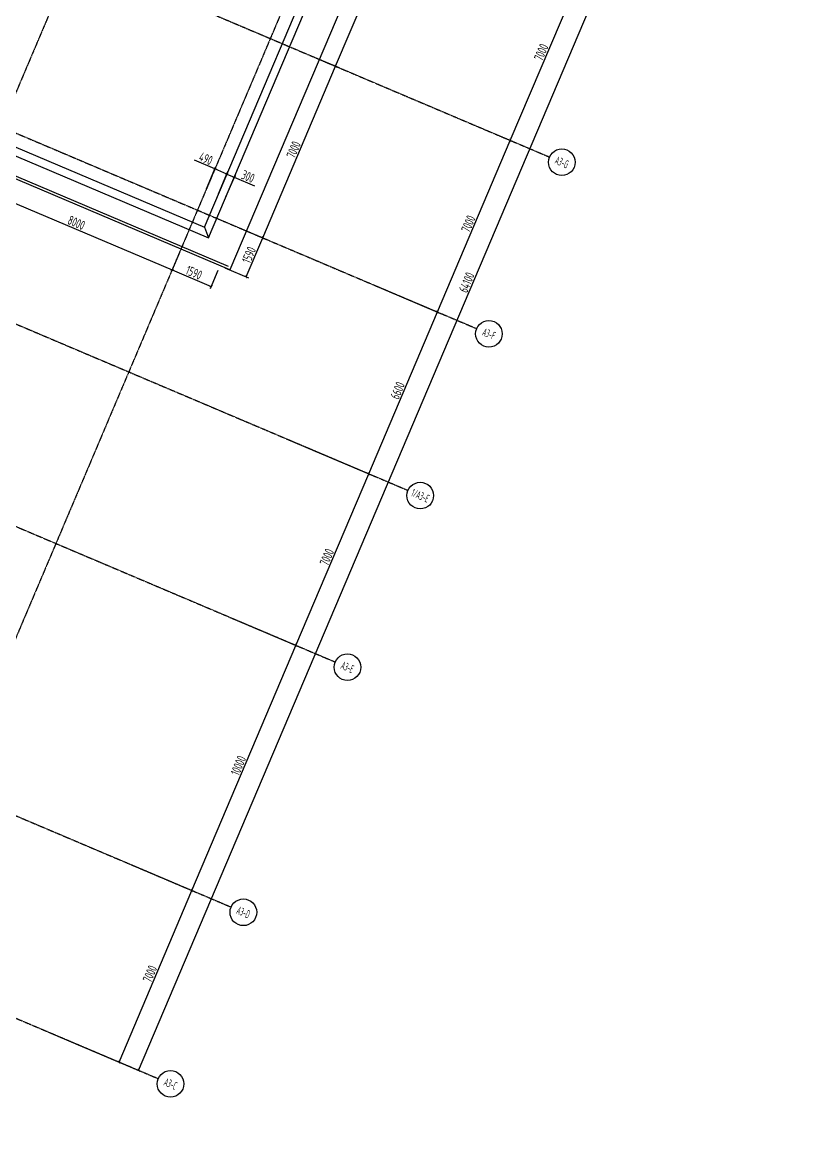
# Model space of a CAD drawing. Extents: x -3523 to 12007717, y -6694179 to 21431.
# Drawn here: x 11963402 to 11992816, y -6495370 to -6453481 of the extents above; entities that cross this region are included whole.
import ezdxf
from ezdxf.enums import TextEntityAlignment as Align

# ---------------------------------------------------------------- set-up
doc = ezdxf.new("R2010")
doc.units = 0
doc.header["$LTSCALE"] = 10
doc.header["$MEASUREMENT"] = 0
doc.linetypes.add('A3-RG-axis-100$0$CENTER', pattern=[2, 1.25, -0.25, 0.25, -0.25])
for name, color, linetype in [('A3-RB-4F-100$0$A-DIMS-100', 1, 'Continuous'), ('A3-RG-axis-100$0$A-DIMS-100', 1, 'Continuous'), ('A3-RG-axis-100$0$A-GRID', 1, 'A3-RG-axis-100$0$CENTER'), ('A3-RG-axis-100$0$A-SYMB', 4, 'Continuous'), ('A3-RI-4F$0$A-ROOF-EDGE', 2, 'Continuous'), ('A3-RM-4F$0$0P-1', 191, 'Continuous')]:
    doc.layers.add(name, color=color, linetype=linetype)
doc.styles.add('A3-RB-4F-100$0$XD2008', font='xd-hzs.shx', dxfattribs={"width": 0.7, "bigfont": 'xd-hztxt.shx'})
doc.styles.add('A3-RG-axis-100$0$$0$XD2008', font='xd-hzs.shx', dxfattribs={"width": 0.7, "bigfont": 'xd-hztxt.shx'})
doc.styles.add('A3-RG-axis-100$0$XD2008', font='xd-hzs.shx', dxfattribs={"width": 0.7, "bigfont": 'xd-hztxt.shx'})
doc.dimstyles.new('A3-RB-4F-100$0$XD100$0', dxfattribs={"dimscale": 100, "dimtxt": 3.5, "dimasz": 1, "dimexe": 1, "dimexo": 2, "dimgap": 0.5, "dimtad": 1, "dimdec": 0, "dimdsep": 46, "dimtxsty": 'A3-RB-4F-100$0$XD2008', "dimblk1": 'A3-RB-4F-100$0$_ARCHTICK', "dimblk2": 'A3-RB-4F-100$0$_ARCHTICK', "dimsah": 1, "dimcen": 2.5, "dimclrt": 4, "dimaunit": 1, "dimadec": 0, "dimazin": 0, "dimtfac": 1, "dimtdec": 0, "dimtix": 1, "dimtmove": 0, "dimatfit": 3, "dimfxl": 0, "dimtolj": 1, "dimtzin": 0, "dimarcsym": 0})
doc.dimstyles.new('A3-RG-axis-100$0$XD100$0', dxfattribs={"dimscale": 100, "dimtxt": 3.5, "dimasz": 1, "dimexe": 1, "dimexo": 2, "dimgap": 0.5, "dimtad": 1, "dimdec": 0, "dimdsep": 46, "dimtxsty": 'A3-RG-axis-100$0$XD2008', "dimblk1": 'A3-RG-axis-100$0$_ARCHTICK', "dimblk2": 'A3-RG-axis-100$0$_ARCHTICK', "dimsah": 1, "dimcen": 2.5, "dimclrt": 4, "dimaunit": 1, "dimadec": 0, "dimazin": 0, "dimtfac": 1, "dimtdec": 0, "dimtix": 1, "dimtmove": 0, "dimatfit": 3, "dimfxl": 0, "dimtolj": 1, "dimtzin": 0, "dimarcsym": 0})

# ---------------------------------------------------------------- blocks, each defined once
blk = doc.blocks.new('A3-RI-4F')
at = {"layer": 'A3-RI-4F$0$A-ROOF-EDGE'}
for points in [[(11977075, -6448936), (11977075, -6448936), (11971198, -6462780), (11953939, -6455454), (11952802, -6458132), (11961869, -6461981), (11950655, -6488400), (11923776, -6476990), (11934990, -6450572), (11944057, -6454420), (11945194, -6451742), (11937359, -6448416, 0.002105), (11935284, -6447090), (11932817, -6450984, 0.033355), (11899110, -6432654), (11899697, -6421468)], [(11971145, -6462649), (11953886, -6455323), (11952670, -6458185), (11961737, -6462034), (11950602, -6488268), (11923907, -6476937), (11935043, -6450703), (11944110, -6454552), (11945325, -6451689), (11937406, -6448327, 0.002183), (11935253, -6446952), (11932786, -6450846, 0.033209), (11899214, -6432592), (11899796, -6421473)]]:
    blk.add_lwpolyline(points, format="xyb", dxfattribs=at)
blk = doc.blocks.new('A3-RG-axis-100$0$$0$ECADI-TAG-GRID')
at = {"color": 13}
blk.add_circle((0, 0), 5, dxfattribs=at)
at = {"style": 'A3-RG-axis-100$0$$0$XD2008', "width": 0.7}
blk.add_attdef('GRID', text='', height=5, dxfattribs=at).set_placement((0, 0), align=Align.MIDDLE)
blk = doc.blocks.new('A3-RG-axis-100$0$_ARCHTICK')
at = {"color": 0, "linetype": 'ByBlock', "const_width": 0.15}
blk.add_lwpolyline([(-0.5, -0.5), (0.5, 0.5)], dxfattribs=at)
blk = doc.blocks.new('*D283')
at = {"layer": 'A3-RG-axis-100$0$A-DIMS-100', "color": 0, "lineweight": -2}
for p, q in [((11967477, -6485111), (11969861, -6486123)), ((11967034, -6492528), (11969769, -6486084)), ((11964742, -6491555), (11967126, -6492567))]:
    blk.add_line(p, q, dxfattribs=at)
at = {"layer": 'Defpoints', "color": 0}
for p in [(11967293, -6485033), (11969769, -6486084), (11964557, -6491477)]:
    blk.add_point(p, dxfattribs=at)
at = {"layer": 'A3-RG-axis-100$0$A-DIMS-100', "color": 0, "lineweight": -2, "xscale": 100, "yscale": 100, "zscale": 100}
for p, rotation in [((11969769, -6486084), 66.99999999988144), ((11967034, -6492528), 246.9999999998815)]:
    blk.add_blockref('A3-RG-axis-100$0$_ARCHTICK', p, dxfattribs=dict(at, rotation=rotation))
at = {"layer": 'A3-RG-axis-100$0$A-DIMS-100', "color": 4, "insert": (11968194, -6489218), "char_height": 350, "attachment_point": 5, "rotation": 67, "style": 'A3-RG-axis-100$0$XD2008'}
blk.add_mtext('\\A1;7000', dxfattribs=at)
blk = doc.blocks.new('*D284')
at = {"layer": 'A3-RG-axis-100$0$A-DIMS-100', "color": 0, "lineweight": -2}
for p, q in [((11971384, -6475906), (11973768, -6476918)), ((11969769, -6486084), (11973676, -6476879)), ((11967477, -6485111), (11969861, -6486123))]:
    blk.add_line(p, q, dxfattribs=at)
at = {"layer": 'Defpoints', "color": 0}
for p in [(11971200, -6475828), (11973676, -6476879), (11967293, -6485033)]:
    blk.add_point(p, dxfattribs=at)
at = {"layer": 'A3-RG-axis-100$0$A-DIMS-100', "color": 0, "lineweight": -2, "xscale": 100, "yscale": 100, "zscale": 100}
for p, rotation in [((11973676, -6476879), 66.99999999988144), ((11969769, -6486084), 246.9999999998815)]:
    blk.add_blockref('A3-RG-axis-100$0$_ARCHTICK', p, dxfattribs=dict(at, rotation=rotation))
at = {"layer": 'A3-RG-axis-100$0$A-DIMS-100', "color": 4, "insert": (11971515, -6481394), "char_height": 350, "attachment_point": 5, "rotation": 67, "style": 'A3-RG-axis-100$0$XD2008'}
blk.add_mtext('\\A1;10000', dxfattribs=at)
blk = doc.blocks.new('*D285')
at = {"layer": 'A3-RG-axis-100$0$A-DIMS-100', "color": 0, "lineweight": -2}
for p, q in [((11974119, -6469463), (11976503, -6470475)), ((11973676, -6476879), (11976411, -6470435)), ((11971384, -6475906), (11973768, -6476918))]:
    blk.add_line(p, q, dxfattribs=at)
at = {"layer": 'Defpoints', "color": 0}
for p in [(11973935, -6469384), (11976411, -6470435), (11971200, -6475828)]:
    blk.add_point(p, dxfattribs=at)
at = {"layer": 'A3-RG-axis-100$0$A-DIMS-100', "color": 0, "lineweight": -2, "xscale": 100, "yscale": 100, "zscale": 100}
for p, rotation in [((11976411, -6470435), 66.99999999988144), ((11973676, -6476879), 246.9999999998815)]:
    blk.add_blockref('A3-RG-axis-100$0$_ARCHTICK', p, dxfattribs=dict(at, rotation=rotation))
at = {"layer": 'A3-RG-axis-100$0$A-DIMS-100', "color": 4, "insert": (11974837, -6473569), "char_height": 350, "attachment_point": 5, "rotation": 67, "style": 'A3-RG-axis-100$0$XD2008'}
blk.add_mtext('\\A1;7000', dxfattribs=at)
blk = doc.blocks.new('*D286')
at = {"layer": 'A3-RG-axis-100$0$A-DIMS-100', "color": 0, "lineweight": -2}
for p, q in [((11978990, -6464360), (11981725, -6457917)), ((11981231, -6457707), (11981817, -6457956)), ((11978363, -6464094), (11979082, -6464399))]:
    blk.add_line(p, q, dxfattribs=at)
at = {"layer": 'Defpoints', "color": 0}
for p in [(11981047, -6457629), (11981725, -6457917), (11978178, -6464016)]:
    blk.add_point(p, dxfattribs=at)
at = {"layer": 'A3-RG-axis-100$0$A-DIMS-100', "color": 0, "lineweight": -2, "xscale": 100, "yscale": 100, "zscale": 100}
for p, rotation in [((11981725, -6457917), 66.99999999988144), ((11978990, -6464360), 246.9999999998815)]:
    blk.add_blockref('A3-RG-axis-100$0$_ARCHTICK', p, dxfattribs=dict(at, rotation=rotation))
at = {"layer": 'A3-RG-axis-100$0$A-DIMS-100', "color": 4, "insert": (11980150, -6461051), "char_height": 350, "attachment_point": 5, "rotation": 67, "style": 'A3-RG-axis-100$0$XD2008'}
blk.add_mtext('\\A1;7000', dxfattribs=at)
blk = doc.blocks.new('*D287')
at = {"layer": 'A3-RG-axis-100$0$A-DIMS-100', "color": 0, "lineweight": -2}
for p, q in [((11982950, -6450832), (11984552, -6451512)), ((11981725, -6457917), (11984460, -6451473)), ((11981231, -6457707), (11981817, -6457956))]:
    blk.add_line(p, q, dxfattribs=at)
at = {"layer": 'Defpoints', "color": 0}
for p in [(11982766, -6450754), (11984460, -6451473), (11981047, -6457629)]:
    blk.add_point(p, dxfattribs=at)
at = {"layer": 'A3-RG-axis-100$0$A-DIMS-100', "color": 0, "lineweight": -2, "xscale": 100, "yscale": 100, "zscale": 100}
for p, rotation in [((11984460, -6451473), 66.99999999988144), ((11981725, -6457917), 246.9999999998815)]:
    blk.add_blockref('A3-RG-axis-100$0$_ARCHTICK', p, dxfattribs=dict(at, rotation=rotation))
at = {"layer": 'A3-RG-axis-100$0$A-DIMS-100', "color": 4, "insert": (11982886, -6454607), "char_height": 350, "attachment_point": 5, "rotation": 67, "style": 'A3-RG-axis-100$0$XD2008'}
blk.add_mtext('\\A1;7000', dxfattribs=at)
blk = doc.blocks.new('*D292')
at = {"layer": 'A3-RG-axis-100$0$A-DIMS-100', "color": 0, "lineweight": -2}
for p, q in [((11989787, -6432550), (11992908, -6433875)), ((11967770, -6492840), (11992816, -6433836)), ((11964387, -6491404), (11967862, -6492879))]:
    blk.add_line(p, q, dxfattribs=at)
at = {"layer": 'Defpoints', "color": 0}
for p in [(11989603, -6432472), (11992816, -6433836), (11964203, -6491326)]:
    blk.add_point(p, dxfattribs=at)
at = {"layer": 'A3-RG-axis-100$0$A-DIMS-100', "color": 0, "lineweight": -2, "xscale": 100, "yscale": 100, "zscale": 100}
for p, rotation in [((11992816, -6433836), 66.99999999988144), ((11967770, -6492840), 246.9999999998815)]:
    blk.add_blockref('A3-RG-axis-100$0$_ARCHTICK', p, dxfattribs=dict(at, rotation=rotation))
at = {"layer": 'A3-RG-axis-100$0$A-DIMS-100', "color": 4, "insert": (11980086, -6463250), "char_height": 350, "attachment_point": 5, "rotation": 67, "style": 'A3-RG-axis-100$0$XD2008'}
blk.add_mtext('\\A1;64100', dxfattribs=at)
blk = doc.blocks.new('*D293')
at = {"layer": 'A3-RG-axis-100$0$A-DIMS-100', "color": 0, "lineweight": -2}
for p, q in [((11976698, -6463387), (11979082, -6464399)), ((11976411, -6470435), (11978990, -6464360)), ((11973308, -6469118), (11976503, -6470475))]:
    blk.add_line(p, q, dxfattribs=at)
at = {"layer": 'Defpoints', "color": 0}
for p in [(11976514, -6463309), (11978990, -6464360), (11973124, -6469040)]:
    blk.add_point(p, dxfattribs=at)
at = {"layer": 'A3-RG-axis-100$0$A-DIMS-100', "color": 0, "lineweight": -2, "xscale": 100, "yscale": 100, "zscale": 100}
for p, rotation in [((11978990, -6464360), 66.99999999988144), ((11976411, -6470435), 246.9999999998815)]:
    blk.add_blockref('A3-RG-axis-100$0$_ARCHTICK', p, dxfattribs=dict(at, rotation=rotation))
at = {"layer": 'A3-RG-axis-100$0$A-DIMS-100', "color": 4, "insert": (11977493, -6467310), "char_height": 350, "attachment_point": 5, "rotation": 67, "style": 'A3-RG-axis-100$0$XD2008'}
blk.add_mtext('\\A1;6600', dxfattribs=at)
blk = doc.blocks.new('A3-RM-4F')
at = {"layer": 'A3-RM-4F$0$0P-1'}
blk.add_line((11970238, -6461178), (11970397, -6461571), dxfattribs=at)
for points in [[(11905192, -6423801), (11904910, -6429175, -0.033124), (11938801, -6448159), (11947301, -6451767), (11970397, -6461571), (11975941, -6448509)], [(11905486, -6423926), (11905220, -6428991, -0.03293), (11938943, -6447894), (11947419, -6451491), (11970238, -6461178), (11975665, -6448392)]]:
    blk.add_lwpolyline(points, format="xyb", dxfattribs=at)
blk = doc.blocks.new('A3-RB-4F-100$0$_ARCHTICK')
at = {"color": 0, "linetype": 'ByBlock', "const_width": 0.15}
blk.add_lwpolyline([(-0.5, -0.5), (0.5, 0.5)], dxfattribs=at)
blk = doc.blocks.new('*D2239')
at = {"layer": 'A3-RB-4F-100$0$A-DIMS-100', "color": 0, "lineweight": -2}
for p, q in [((11971626, -6461234), (11972522, -6461615)), ((11971809, -6463039), (11972430, -6461576)), ((11971005, -6462698), (11971901, -6463078))]:
    blk.add_line(p, q, dxfattribs=at)
at = {"layer": 'Defpoints', "color": 0}
for p in [(11971442, -6461156), (11972430, -6461576), (11970821, -6462620)]:
    blk.add_point(p, dxfattribs=at)
at = {"layer": 'A3-RB-4F-100$0$A-DIMS-100', "color": 0, "lineweight": -2, "xscale": 100, "yscale": 100, "zscale": 100}
for p, rotation in [((11972430, -6461576), 66.99999999990008), ((11971809, -6463039), 246.9999999999)]:
    blk.add_blockref('A3-RB-4F-100$0$_ARCHTICK', p, dxfattribs=dict(at, rotation=rotation))
at = {"layer": 'A3-RB-4F-100$0$A-DIMS-100', "color": 4, "insert": (11971912, -6462220), "char_height": 350, "attachment_point": 5, "rotation": 67, "style": 'A3-RB-4F-100$0$XD2008'}
blk.add_mtext('\\A1;1590', dxfattribs=at)
blk = doc.blocks.new('*D2240')
at = {"layer": 'A3-RB-4F-100$0$A-DIMS-100', "color": 0, "lineweight": -2}
for p, q in [((11974361, -6454791), (11975257, -6455171)), ((11972430, -6461576), (11975165, -6455132)), ((11971626, -6461234), (11972522, -6461615))]:
    blk.add_line(p, q, dxfattribs=at)
at = {"layer": 'Defpoints', "color": 0}
for p in [(11974177, -6454713), (11975165, -6455132), (11971442, -6461156)]:
    blk.add_point(p, dxfattribs=at)
at = {"layer": 'A3-RB-4F-100$0$A-DIMS-100', "color": 0, "lineweight": -2, "xscale": 100, "yscale": 100, "zscale": 100}
for p, rotation in [((11975165, -6455132), 66.99999999989444), ((11972430, -6461576), 246.9999999998945)]:
    blk.add_blockref('A3-RB-4F-100$0$_ARCHTICK', p, dxfattribs=dict(at, rotation=rotation))
at = {"layer": 'A3-RB-4F-100$0$A-DIMS-100', "color": 4, "insert": (11973590, -6458266), "char_height": 350, "attachment_point": 5, "rotation": 67, "style": 'A3-RB-4F-100$0$XD2008'}
blk.add_mtext('\\A1;7000', dxfattribs=at)
blk = doc.blocks.new('*D2241')
at = {"layer": 'A3-RB-4F-100$0$A-DIMS-100', "color": 0, "lineweight": -2}
for p, q in [((11976881, -6448854), (11977777, -6449234)), ((11975165, -6455132), (11977685, -6449195)), ((11974361, -6454791), (11975257, -6455171))]:
    blk.add_line(p, q, dxfattribs=at)
at = {"layer": 'Defpoints', "color": 0}
for p in [(11976697, -6448776), (11977685, -6449195), (11974177, -6454713)]:
    blk.add_point(p, dxfattribs=at)
at = {"layer": 'A3-RB-4F-100$0$A-DIMS-100', "color": 0, "lineweight": -2, "xscale": 100, "yscale": 100, "zscale": 100}
for p, rotation in [((11977685, -6449195), 66.9999999999122), ((11975165, -6455132), 246.9999999999122)]:
    blk.add_blockref('A3-RB-4F-100$0$_ARCHTICK', p, dxfattribs=dict(at, rotation=rotation))
at = {"layer": 'A3-RB-4F-100$0$A-DIMS-100', "color": 4, "insert": (11976218, -6452076), "char_height": 350, "attachment_point": 5, "rotation": 67, "style": 'A3-RB-4F-100$0$XD2008'}
blk.add_mtext('\\A1;6450', dxfattribs=at)
blk = doc.blocks.new('*D2246')
at = {"layer": 'A3-RB-4F-100$0$A-DIMS-100', "color": 0, "lineweight": -2}
for p, q in [((11961915, -6459057), (11961623, -6459745)), ((11961662, -6459652), (11969026, -6462778)), ((11969279, -6462183), (11968987, -6462870))]:
    blk.add_line(p, q, dxfattribs=at)
at = {"layer": 'Defpoints', "color": 0}
for p in [(11961993, -6458873), (11969357, -6461999), (11969026, -6462778)]:
    blk.add_point(p, dxfattribs=at)
at = {"layer": 'A3-RB-4F-100$0$A-DIMS-100', "color": 0, "lineweight": -2, "xscale": 100, "yscale": 100, "zscale": 100}
for p, rotation in [((11961662, -6459652), 156.9999999998926), ((11969026, -6462778), 336.9999999998926)]:
    blk.add_blockref('A3-RB-4F-100$0$_ARCHTICK', p, dxfattribs=dict(at, rotation=rotation))
at = {"layer": 'A3-RB-4F-100$0$A-DIMS-100', "color": 4, "insert": (11965432, -6461008), "char_height": 350, "attachment_point": 5, "rotation": 337, "style": 'A3-RB-4F-100$0$XD2008'}
blk.add_mtext('\\A1;8000', dxfattribs=at)
blk = doc.blocks.new('*D2247')
at = {"layer": 'A3-RB-4F-100$0$A-DIMS-100', "color": 0, "lineweight": -2}
for p, q in [((11969279, -6462183), (11968987, -6462870)), ((11969026, -6462778), (11970490, -6463400)), ((11970743, -6462804), (11970451, -6463492))]:
    blk.add_line(p, q, dxfattribs=at)
at = {"layer": 'Defpoints', "color": 0}
for p in [(11969357, -6461999), (11970821, -6462620), (11970490, -6463400)]:
    blk.add_point(p, dxfattribs=at)
at = {"layer": 'A3-RB-4F-100$0$A-DIMS-100', "color": 0, "lineweight": -2, "xscale": 100, "yscale": 100, "zscale": 100}
for p, rotation in [((11969026, -6462778), 156.9999999998907), ((11970490, -6463400), 336.9999999998907)]:
    blk.add_blockref('A3-RB-4F-100$0$_ARCHTICK', p, dxfattribs=dict(at, rotation=rotation))
at = {"layer": 'A3-RB-4F-100$0$A-DIMS-100', "color": 4, "insert": (11969846, -6462882), "char_height": 350, "attachment_point": 5, "rotation": 337, "style": 'A3-RB-4F-100$0$XD2008'}
blk.add_mtext('\\A1;1590', dxfattribs=at)
blk = doc.blocks.new('*D2388')
at = {"layer": 'A3-RB-4F-100$0$A-DIMS-100', "color": 0, "lineweight": -2}
for p, q in [((11970635, -6458988), (11969871, -6458664)), ((11970320, -6459730), (11970674, -6458896)), ((11971086, -6459180), (11970635, -6458988)), ((11970771, -6459922), (11971125, -6459088))]:
    blk.add_line(p, q, dxfattribs=at)
at = {"layer": 'Defpoints', "color": 0}
for p in [(11971086, -6459180), (11970242, -6459914), (11970693, -6460106)]:
    blk.add_point(p, dxfattribs=at)
at = {"layer": 'A3-RB-4F-100$0$A-DIMS-100', "color": 0, "lineweight": -2, "xscale": 100, "yscale": 100, "zscale": 100}
for p, rotation in [((11970635, -6458988), 156.9999999999011), ((11971086, -6459180), 336.9999999999011)]:
    blk.add_blockref('A3-RB-4F-100$0$_ARCHTICK', p, dxfattribs=dict(at, rotation=rotation))
at = {"layer": 'A3-RB-4F-100$0$A-DIMS-100', "color": 4, "insert": (11970295, -6458600), "char_height": 350, "attachment_point": 5, "rotation": 337, "style": 'A3-RB-4F-100$0$XD2008'}
blk.add_mtext('\\A1;490', dxfattribs=at)
blk = doc.blocks.new('*D2389')
at = {"layer": 'A3-RB-4F-100$0$A-DIMS-100', "color": 0, "lineweight": -2}
for p, q in [((11970771, -6459922), (11971125, -6459088)), ((11971086, -6459180), (11971362, -6459297)), ((11971047, -6460039), (11971401, -6459205)), ((11971362, -6459297), (11972126, -6459621))]:
    blk.add_line(p, q, dxfattribs=at)
at = {"layer": 'Defpoints', "color": 0}
for p in [(11971362, -6459297), (11970693, -6460106), (11970969, -6460223)]:
    blk.add_point(p, dxfattribs=at)
at = {"layer": 'A3-RB-4F-100$0$A-DIMS-100', "color": 0, "lineweight": -2, "xscale": 100, "yscale": 100, "zscale": 100}
for p, rotation in [((11971086, -6459180), 156.9999999999945), ((11971362, -6459297), 336.9999999999945)]:
    blk.add_blockref('A3-RB-4F-100$0$_ARCHTICK', p, dxfattribs=dict(at, rotation=rotation))
at = {"layer": 'A3-RB-4F-100$0$A-DIMS-100', "color": 4, "insert": (11971878, -6459272), "char_height": 350, "attachment_point": 5, "rotation": 337, "style": 'A3-RB-4F-100$0$XD2008'}
blk.add_mtext('\\A1;300', dxfattribs=at)
blk = doc.blocks.new('A3-RG-axis-100')
at = {"layer": 'A3-RG-axis-100$0$A-GRID'}
for p, q in [((11979102.4, -6418565.4), (11947827.8, -6492243.7)), ((11905882.4, -6425723.4), (11983197.9, -6458541.9)), ((11937760.6, -6446859.4), (11980462.8, -6464985.4)), ((11975448.6, -6447648), (11955191.9, -6495369.6)), ((11935181.8, -6452934.6), (11977884, -6471060.6)), ((11932446.7, -6459378.2), (11975148.9, -6477504.2)), ((11928539.4, -6468583.2), (11971241.6, -6486709.2)), ((11925804.3, -6475026.8), (11968506.5, -6493152.8))]:
    blk.add_line(p, q, dxfattribs=at)
at = {"layer": 'A3-RG-axis-100$0$A-SYMB'}
ref = blk.add_blockref('A3-RG-axis-100$0$$0$ECADI-TAG-GRID', (11983658.2, -6458737.2), dxfattribs=dict(at, xscale=100, yscale=100, zscale=100, rotation=337))
ref.add_attrib('GRID', 'A3-G', dxfattribs={"layer": '0', "height": 300, "rotation": 337, "style": 'A3-RG-axis-100$0$$0$XD2008', "width": 0.5}).set_placement((11983658.2, -6458737.2), align=Align.MIDDLE)
ref = blk.add_blockref('A3-RG-axis-100$0$$0$ECADI-TAG-GRID', (11980923, -6465180.8), dxfattribs=dict(at, xscale=100, yscale=100, zscale=100, rotation=337))
ref.add_attrib('GRID', 'A3-F', dxfattribs={"layer": '0', "height": 300, "rotation": 337, "style": 'A3-RG-axis-100$0$$0$XD2008', "width": 0.5}).set_placement((11980923, -6465180.8), align=Align.MIDDLE)
ref = blk.add_blockref('A3-RG-axis-100$0$$0$ECADI-TAG-GRID', (11978344.3, -6471256), dxfattribs=dict(at, xscale=100, yscale=100, zscale=100, rotation=337))
ref.add_attrib('GRID', '1/A3-E', dxfattribs={"layer": '0', "height": 300, "rotation": 337, "style": 'A3-RG-axis-100$0$$0$XD2008', "width": 0.5}).set_placement((11978344.3, -6471256), align=Align.MIDDLE)
ref = blk.add_blockref('A3-RG-axis-100$0$$0$ECADI-TAG-GRID', (11975609.1, -6477699.6), dxfattribs=dict(at, xscale=100, yscale=100, zscale=100, rotation=337))
ref.add_attrib('GRID', 'A3-E', dxfattribs={"layer": '0', "height": 300, "rotation": 337, "style": 'A3-RG-axis-100$0$$0$XD2008', "width": 0.5}).set_placement((11975609.1, -6477699.6), align=Align.MIDDLE)
ref = blk.add_blockref('A3-RG-axis-100$0$$0$ECADI-TAG-GRID', (11971701.8, -6486904.6), dxfattribs=dict(at, xscale=100, yscale=100, zscale=100, rotation=337))
ref.add_attrib('GRID', 'A3-D', dxfattribs={"layer": '0', "height": 300, "rotation": 337, "style": 'A3-RG-axis-100$0$$0$XD2008', "width": 0.5}).set_placement((11971701.8, -6486904.6), align=Align.MIDDLE)
ref = blk.add_blockref('A3-RG-axis-100$0$$0$ECADI-TAG-GRID', (11968966.7, -6493348.1), dxfattribs=dict(at, xscale=100, yscale=100, zscale=100, rotation=337))
ref.add_attrib('GRID', 'A3-C', dxfattribs={"layer": '0', "height": 300, "rotation": 337, "style": 'A3-RG-axis-100$0$$0$XD2008', "width": 0.5}).set_placement((11968966.7, -6493348.1), align=Align.MIDDLE)
at = {"layer": 'A3-RG-axis-100$0$A-DIMS-100'}
for base, p1, p2, picture, middle in [((11992815.9, -6433835.9), (11964203.3, -6491326.2), (11989603.3, -6432472.3), '*D292', (11980085.9, -6463250.1)), ((11984460.2, -6451473.2), (11981047.2, -6457629), (11982766.3, -6450754.1), '*D287', (11982885.6, -6454607)), ((11981725.1, -6457916.7), (11978178.4, -6464015.8), (11981047.2, -6457629), '*D286', (11980150.4, -6461050.6)), ((11978990, -6464360.2), (11973124.1, -6469040.2), (11976513.8, -6463309.2), '*D293', (11977493.5, -6467309.9)), ((11976411.2, -6470435.5), (11971199.9, -6475827.9), (11973935, -6469384.4), '*D285', (11974836.5, -6473569.3)), ((11973676.1, -6476879), (11967292.6, -6485033), (11971199.9, -6475827.9), '*D284', (11971515.3, -6481393.6)), ((11969768.8, -6486084.1), (11964557.5, -6491476.5), (11967292.6, -6485033), '*D283', (11968194.1, -6489217.9))]:
    dim = blk.add_linear_dim(base=base, p1=p1, p2=p2, angle=67, dimstyle='A3-RG-axis-100$0$XD100$0', override={"dimasz": 1}, dxfattribs=at)
    dim.commit()
    dim.dimension.update_dxf_attribs({"geometry": picture, "text_midpoint": middle})
blk = doc.blocks.new('A3-RB-4F-100')
at = {"layer": 'A3-RB-4F-100$0$A-DIMS-100'}
for p1, p2, distance, picture, middle in [((11974177.1, -6454712.8), (11976697.3, -6448775.5), -1073.2, '*D2241', (11976217.9, -6452075.6)), ((11971441.9, -6461156.3), (11974177.1, -6454712.8), -1073.2, '*D2240', (11973590.3, -6458265.9)), ((11961993, -6458872.7), (11969357.1, -6461998.6), -847.1, '*D2246', (11965432, -6461008.3)), ((11970820.7, -6462619.9), (11971441.9, -6461156.3), -1073.2, '*D2239', (11971912.1, -6462219.5)), ((11969357.1, -6461998.6), (11970820.7, -6462619.9), -847.1, '*D2247', (11969845.8, -6462881.9))]:
    dim = blk.add_aligned_dim(p1=p1, p2=p2, distance=distance, dimstyle='A3-RB-4F-100$0$XD100$0', dxfattribs=at)
    dim.commit()
    dim.dimension.update_dxf_attribs({"geometry": picture, "text_midpoint": middle})
for base, p1, p2, picture, middle in [((11971085.9, -6459179.9), (11970241.8, -6459914.4), (11970692.8, -6460105.8), '*D2388', (11970206.8, -6458806.7)), ((11971362, -6459297.1), (11970692.8, -6460105.8), (11970969, -6460223.1), '*D2389', (11971790.1, -6459478.8))]:
    dim = blk.add_linear_dim(base=base, p1=p1, p2=p2, angle=337, dimstyle='A3-RB-4F-100$0$XD100$0', dxfattribs=at)
    dim.commit()
    dim.dimension.update_dxf_attribs({"geometry": picture, "text_midpoint": middle, "dimtype": 129})

msp = doc.modelspace()

# ---------------------------------------------------------------- block references
for name in ['A3-RB-4F-100', 'A3-RI-4F', 'A3-RG-axis-100', 'A3-RM-4F']:
    msp.add_blockref(name, (0, 0))

doc.saveas('drawing.dxf')
